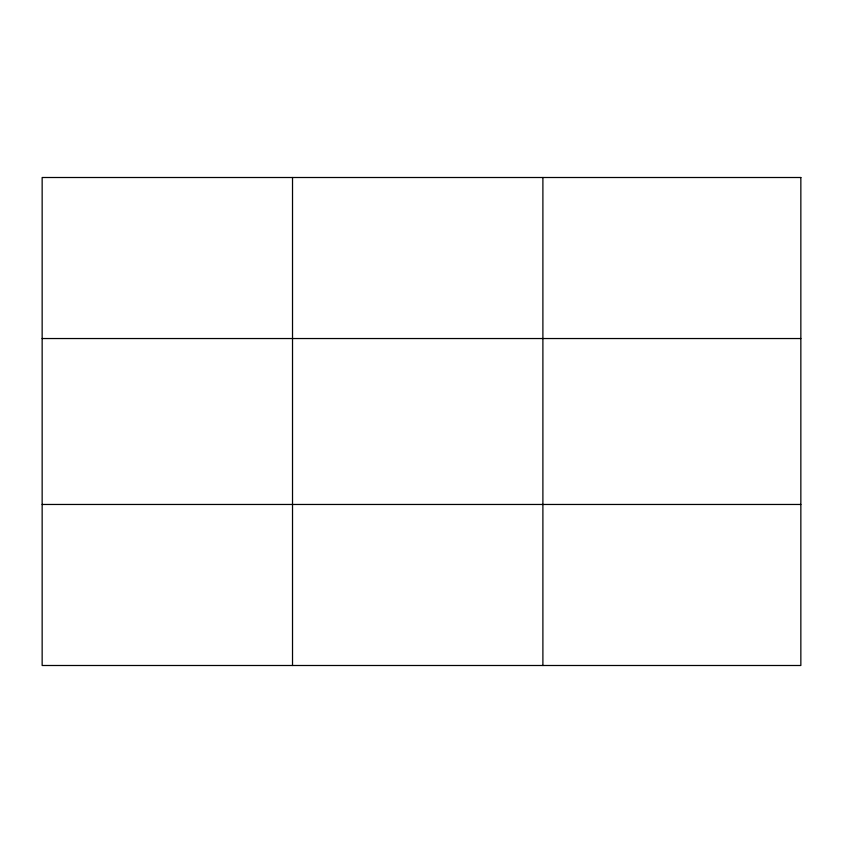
<?xml version="1.0" encoding="UTF-8"?>
<svg xmlns="http://www.w3.org/2000/svg" width="843" height="843" viewBox="0 0 843 843"><rect width="100%" height="100%" fill="white"/><g stroke="black" fill="none" stroke-linecap="round" stroke-linejoin="round"><path stroke-width="1.26" d="M292.521 665.496L292.521 177.504M542.892 665.496L542.892 177.504M42.15 338.538L800.85 338.538M42.15 504.462L800.85 504.462M800.85 177.504L800.85 665.496L42.15 665.496L42.15 177.504L800.85 177.504"/></g></svg>
